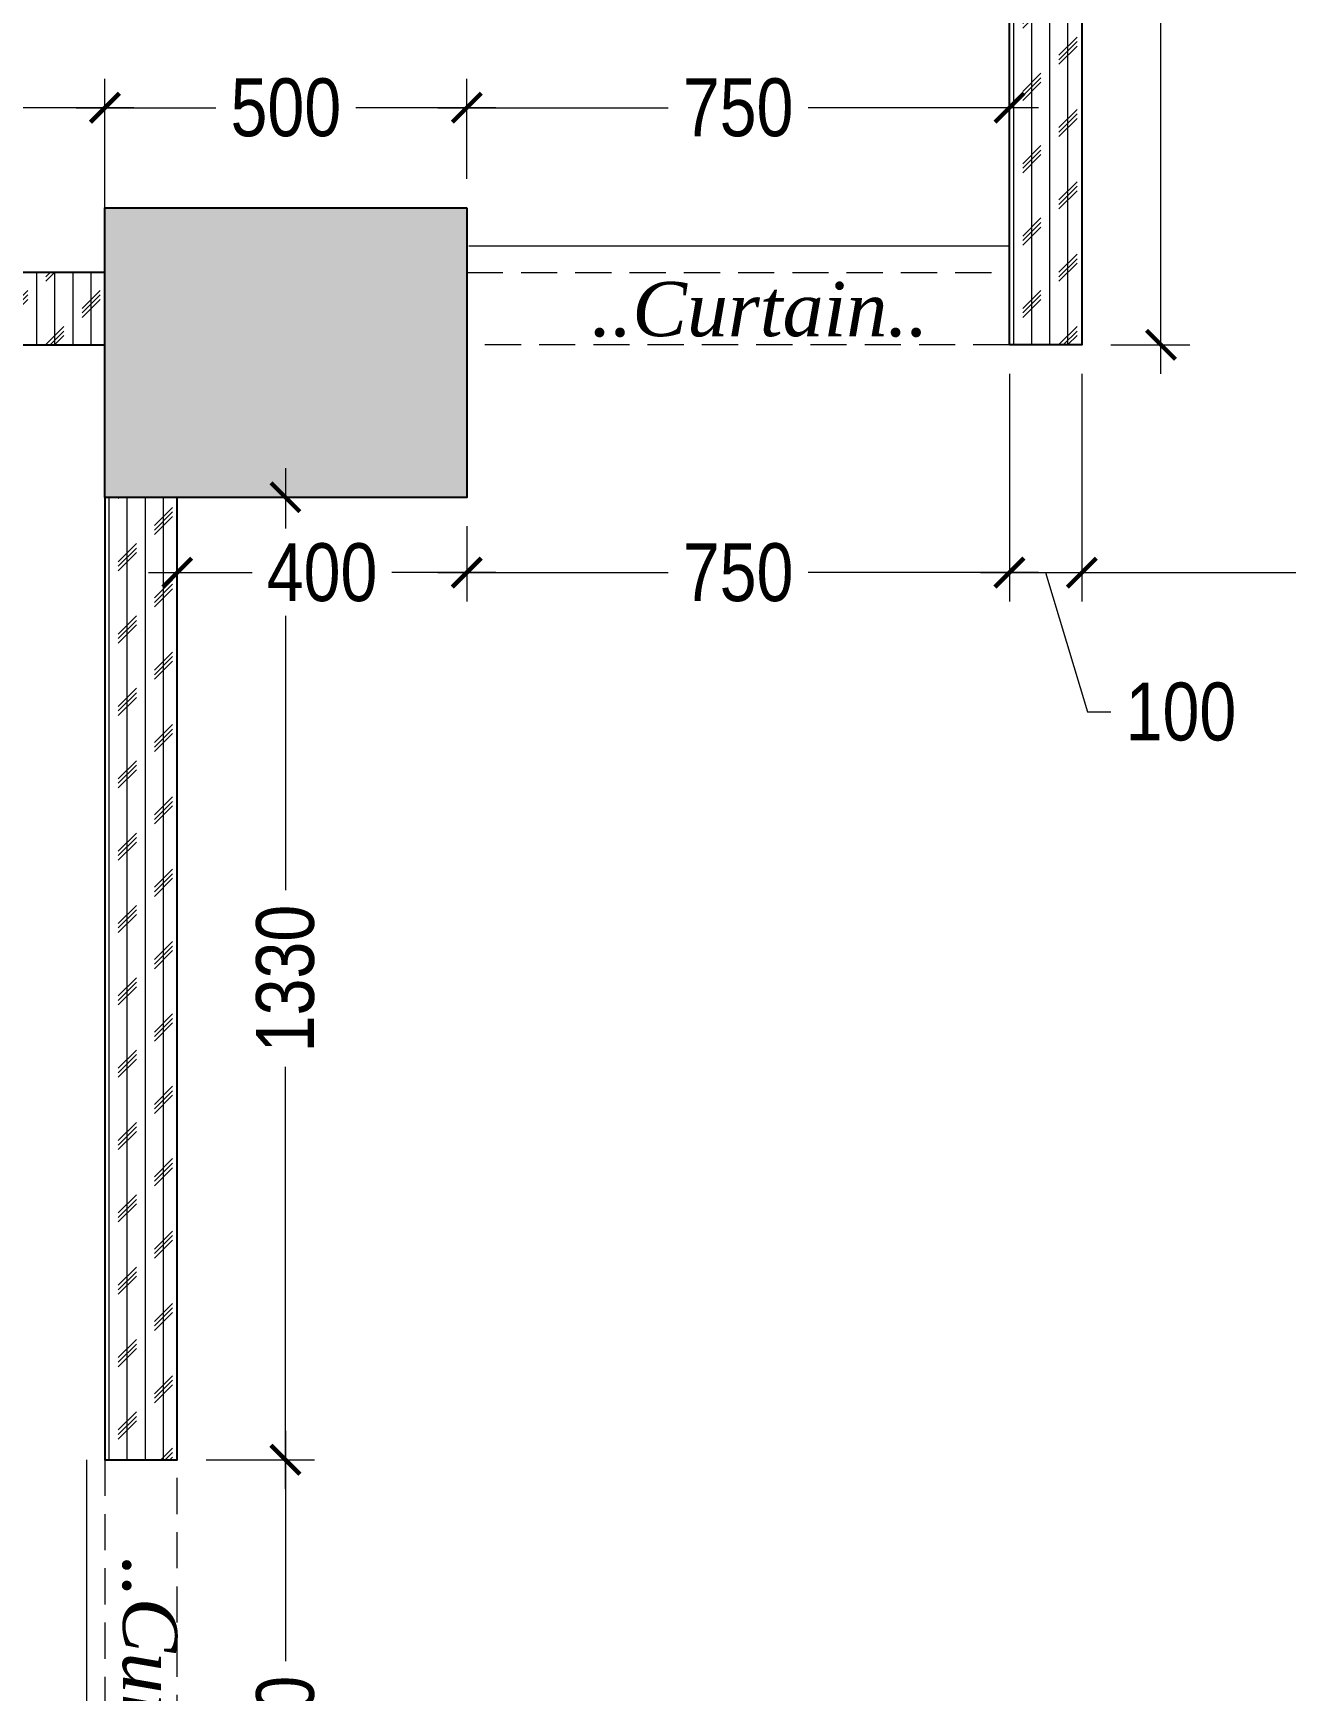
# Model space of a CAD drawing. Extents: x 6455 to 25617, y -919848 to -899772.
# Drawn here: x 20728 to 22459, y -913773 to -911482 of the extents above; entities that cross this region are included whole.
import ezdxf
from ezdxf.lldxf.tags import DXFTag

# ---------------------------------------------------------------- set-up
doc = ezdxf.new("R2010")
doc.units = 0
doc.header["$LTSCALE"] = 40
doc.header["$MEASUREMENT"] = 0
doc.header["$PDMODE"] = 3
doc.linetypes.add('a_p6_plan_L18$0$HIDDEN', pattern=[0.375, 0.25, -0.125])
for name, color, linetype, lineweight in [('Column', 243, 'Continuous', 9), ('Column hatch', 8, 'Continuous', 9), ('curtain', 144, 'Continuous', 9), ('dimensions', 149, 'Continuous', 5), ('IM-ANNO-HATCH', 8, 'Continuous', 5), ('LENS_CURTAIN', 5, 'a_p6_plan_L18$0$HIDDEN', 9), ('LENS_PARTITION', 21, 'Continuous', 25), ('LN-TEXT', 255, 'Continuous', 0)]:
    doc.layers.add(name, color=color, linetype=linetype, lineweight=lineweight)
doc.styles.get("Standard").update_dxf_attribs({"font": 'ARIALN.TTF'})
tags = doc.linetypes.add('DASHED2', pattern=[0.375, 0.25, -0.125]).pattern_tags.tags
tags[6:7] = [DXFTag(74, 4), DXFTag(75, 0), DXFTag(340, '0'), DXFTag(46, 1.0), DXFTag(50, 0.0), DXFTag(44, 0.0), DXFTag(45, 0.0)]
tags[4:5] = [DXFTag(74, 4), DXFTag(75, 0), DXFTag(340, '0'), DXFTag(46, 1.0), DXFTag(50, 0.0), DXFTag(44, 0.0), DXFTag(45, 0.0)]
doc.linetypes.add('ZIGZAG', pattern='A,0.0001,-0.2,[131,ltypeshp.shx,S=0.2,R=0,X=-0.2,Y=0],-0.4,[131,ltypeshp.shx,S=0.2,R=180,X=0.2,Y=0],-0.2', length=0.8001)
doc.dimstyles.new('Working', dxfattribs={"dimscale": 0.8, "dimtxt": 100, "dimasz": 50, "dimexe": 50, "dimexo": 50, "dimgap": 25, "dimtad": 0, "dimdec": 0, "dimzin": 0, "dimdsep": 46, "dimtxsty": 'Standard', "dimblk": 'ARCHTICK', "dimcen": 0, "dimdle": 50, "dimclrd": 250, "dimclre": 8, "dimclrt": 7, "dimadec": 0, "dimazin": 0, "dimtfac": 1, "dimtdec": 0, "dimtofl": 0, "dimtmove": 1, "dimatfit": 3, "dimfxl": 3, "dimtolj": 1, "dimlwd": 5, "dimlwe": 0, "dimarcsym": 0})
pattern_1 = [(90, (-11842.368, 889087.35), (-25, 1e-15), []), (225, (-11829.87, 889099.85), (50, -50), [35.355339, -35.355339]), (225, (-11829.87, 889106.1), (50, -50), [35.355339, -35.355339]), (225, (-11829.87, 889112.35), (50, -50), [35.355339, -35.355339])]

# ---------------------------------------------------------------- blocks, each defined once
blk = doc.blocks.new('_ArchTick')
at = {"const_width": 0.15}
blk.add_lwpolyline([(-0.5, -0.5), (0.5, 0.5)], dxfattribs=at)
blk = doc.blocks.new('*D131')
at = {"layer": 'Defpoints', "color": 0, "ltscale": 50, "transparency": 16777216}
for p in [(20926.8, -913453.8), (21076.2, -913453.8), (20926.8, -914203.8)]:
    blk.add_point(p, dxfattribs=at)
at = {"layer": 'dimensions', "color": 250, "linetype": 'DASHED2', "lineweight": 5, "ltscale": 50, "transparency": 16777216}
for p, q in [((21076.2, -913413.8), (21076.2, -913736.7)), ((21076.2, -914243.8), (21076.2, -913920.9))]:
    blk.add_line(p, q, dxfattribs=at)
at = {"layer": 'dimensions', "color": 8, "linetype": 'DASHED2', "lineweight": 0, "ltscale": 50, "transparency": 16777216}
for p, q in [((20966.8, -913453.8), (21116.2, -913453.8)), ((20966.8, -914203.8), (21116.2, -914203.8))]:
    blk.add_line(p, q, dxfattribs=at)
at = {"layer": 'dimensions', "color": 250, "lineweight": 5, "ltscale": 50, "transparency": 16777216, "xscale": 40, "yscale": 40, "zscale": 40}
for p, rotation in [((21076.2, -913453.8), 90), ((21076.2, -914203.8), 270)]:
    blk.add_blockref('_ArchTick', p, dxfattribs=dict(at, rotation=rotation))
at = {"layer": 'dimensions', "color": 7, "ltscale": 50, "transparency": 16777216, "insert": (21076.2, -913828.8), "char_height": 80, "attachment_point": 5, "rotation": 90, "bg_fill": 3, "box_fill_scale": 1.25, "bg_fill_color": 9, "bg_fill_true_color": 13158600, "bg_fill_transparency": 0}
blk.add_mtext('\\A1;750', dxfattribs=at)
blk = doc.blocks.new('*D132')
at = {"layer": 'Defpoints', "color": 0, "ltscale": 50, "transparency": 16777216}
for p in [(20926.8, -912123.6), (21076.2, -912123.6), (20926.8, -913453.8)]:
    blk.add_point(p, dxfattribs=at)
at = {"layer": 'dimensions', "color": 250, "linetype": 'DASHED2', "lineweight": 5, "ltscale": 50, "transparency": 16777216}
for p, q in [((21076.2, -912083.6), (21076.2, -912673.9)), ((21076.2, -913493.8), (21076.2, -912903.5))]:
    blk.add_line(p, q, dxfattribs=at)
at = {"layer": 'dimensions', "color": 8, "linetype": 'DASHED2', "lineweight": 0, "ltscale": 50, "transparency": 16777216}
for p, q in [((20966.8, -912123.6), (21116.2, -912123.6)), ((20966.8, -913453.8), (21116.2, -913453.8))]:
    blk.add_line(p, q, dxfattribs=at)
at = {"layer": 'dimensions', "color": 250, "lineweight": 5, "ltscale": 50, "transparency": 16777216, "xscale": 40, "yscale": 40, "zscale": 40}
for p, rotation in [((21076.2, -912123.6), 90), ((21076.2, -913453.8), 270)]:
    blk.add_blockref('_ArchTick', p, dxfattribs=dict(at, rotation=rotation))
at = {"layer": 'dimensions', "color": 7, "ltscale": 50, "transparency": 16777216, "insert": (21076.2, -912788.7), "char_height": 80, "attachment_point": 5, "rotation": 90, "bg_fill": 3, "box_fill_scale": 1.25, "bg_fill_color": 9, "bg_fill_true_color": 13158600, "bg_fill_transparency": 0}
blk.add_mtext('\\A1;1330', dxfattribs=at)
blk = doc.blocks.new('*D133')
at = {"layer": 'Defpoints', "color": 0, "ltscale": 50, "transparency": 16777216}
for p in [(20926.8, -912123.6), (21326.8, -912123.6), (21326.8, -912227.7)]:
    blk.add_point(p, dxfattribs=at)
at = {"layer": 'dimensions', "color": 8, "linetype": 'DASHED2', "lineweight": 0, "ltscale": 50, "transparency": 16777216}
for p, q in [((20926.8, -912163.6), (20926.8, -912267.7)), ((21326.8, -912163.6), (21326.8, -912267.7))]:
    blk.add_line(p, q, dxfattribs=at)
at = {"layer": 'dimensions', "color": 250, "linetype": 'DASHED2', "lineweight": 5, "ltscale": 50, "transparency": 16777216}
for p, q in [((20886.8, -912227.7), (21033.1, -912227.7)), ((21366.8, -912227.7), (21220.4, -912227.7))]:
    blk.add_line(p, q, dxfattribs=at)
at = {"layer": 'dimensions', "color": 250, "lineweight": 5, "ltscale": 50, "transparency": 16777216, "xscale": 40, "yscale": 40, "zscale": 40, "rotation": 180}
blk.add_blockref('_ArchTick', (20926.8, -912227.7), dxfattribs=at)
at = {"layer": 'dimensions', "color": 250, "lineweight": 5, "ltscale": 50, "transparency": 16777216, "xscale": 40, "yscale": 40, "zscale": 40}
blk.add_blockref('_ArchTick', (21326.8, -912227.7), dxfattribs=at)
at = {"layer": 'dimensions', "color": 7, "ltscale": 50, "transparency": 16777216, "insert": (21126.8, -912227.7), "char_height": 80, "attachment_point": 5, "bg_fill": 3, "box_fill_scale": 1.25, "bg_fill_color": 9, "bg_fill_true_color": 13158600, "bg_fill_transparency": 0}
blk.add_mtext('\\A1;400', dxfattribs=at)
blk = doc.blocks.new('*D134')
at = {"layer": 'Defpoints', "color": 0, "ltscale": 50, "transparency": 16777216}
for p in [(22076.8, -911913), (21326.8, -912123.6), (22076.8, -912227.7)]:
    blk.add_point(p, dxfattribs=at)
at = {"layer": 'dimensions', "color": 8, "linetype": 'DASHED2', "lineweight": 0, "ltscale": 50, "transparency": 16777216}
for p, q in [((22076.8, -911953), (22076.8, -912267.7)), ((21326.8, -912163.6), (21326.8, -912267.7))]:
    blk.add_line(p, q, dxfattribs=at)
at = {"layer": 'dimensions', "color": 250, "linetype": 'DASHED2', "lineweight": 5, "ltscale": 50, "transparency": 16777216}
for p, q in [((21286.8, -912227.7), (21609.7, -912227.7)), ((22116.8, -912227.7), (21793.9, -912227.7))]:
    blk.add_line(p, q, dxfattribs=at)
at = {"layer": 'dimensions', "color": 250, "lineweight": 5, "ltscale": 50, "transparency": 16777216, "xscale": 40, "yscale": 40, "zscale": 40, "rotation": 180}
blk.add_blockref('_ArchTick', (21326.8, -912227.7), dxfattribs=at)
at = {"layer": 'dimensions', "color": 250, "lineweight": 5, "ltscale": 50, "transparency": 16777216, "xscale": 40, "yscale": 40, "zscale": 40}
blk.add_blockref('_ArchTick', (22076.8, -912227.7), dxfattribs=at)
at = {"layer": 'dimensions', "color": 7, "ltscale": 50, "transparency": 16777216, "insert": (21701.8, -912227.7), "char_height": 80, "attachment_point": 5, "bg_fill": 3, "box_fill_scale": 1.25, "bg_fill_color": 9, "bg_fill_true_color": 13158600, "bg_fill_transparency": 0}
blk.add_mtext('\\A1;750', dxfattribs=at)
blk = doc.blocks.new('*D135')
at = {"layer": 'Defpoints', "color": 0, "ltscale": 50, "transparency": 16777216}
for p in [(22076.8, -911913), (22176.8, -911913), (22176.8, -912227.7)]:
    blk.add_point(p, dxfattribs=at)
at = {"layer": 'dimensions', "color": 8, "linetype": 'DASHED2', "lineweight": 0, "ltscale": 50, "transparency": 16777216}
for p, q in [((22076.8, -911953), (22076.8, -912267.7)), ((22176.8, -911953), (22176.8, -912267.7))]:
    blk.add_line(p, q, dxfattribs=at)
at = {"layer": 'dimensions', "color": 250, "linetype": 'DASHED2', "lineweight": 5, "ltscale": 50, "transparency": 16777216}
for p, q in [((22036.8, -912227.7), (22216.8, -912227.7)), ((22126.8, -912227.7), (22184.5, -912420.2)), ((22184.5, -912420.2), (22224.5, -912420.2))]:
    blk.add_line(p, q, dxfattribs=at)
at = {"layer": 'dimensions', "color": 250, "lineweight": 5, "ltscale": 50, "transparency": 16777216, "xscale": 40, "yscale": 40, "zscale": 40, "rotation": 180}
blk.add_blockref('_ArchTick', (22076.8, -912227.7), dxfattribs=at)
at = {"layer": 'dimensions', "color": 250, "lineweight": 5, "ltscale": 50, "transparency": 16777216, "xscale": 40, "yscale": 40, "zscale": 40}
blk.add_blockref('_ArchTick', (22176.8, -912227.7), dxfattribs=at)
at = {"layer": 'dimensions', "color": 7, "ltscale": 50, "transparency": 16777216, "insert": (22313.8, -912420.2), "char_height": 80, "attachment_point": 5, "bg_fill": 3, "box_fill_scale": 1.25, "bg_fill_color": 9, "bg_fill_true_color": 13158600, "bg_fill_transparency": 0}
blk.add_mtext('\\A1;100', dxfattribs=at)
blk = doc.blocks.new('*D136')
at = {"layer": 'Defpoints', "color": 0, "ltscale": 50, "transparency": 16777216}
for p in [(22176.8, -911913), (23650.8, -912129.7), (23650.8, -912227.7)]:
    blk.add_point(p, dxfattribs=at)
at = {"layer": 'dimensions', "color": 8, "linetype": 'DASHED2', "lineweight": 0, "ltscale": 50, "transparency": 16777216}
for p, q in [((22176.8, -911953), (22176.8, -912267.7)), ((23650.8, -912169.7), (23650.8, -912267.7))]:
    blk.add_line(p, q, dxfattribs=at)
at = {"layer": 'dimensions', "color": 250, "linetype": 'DASHED2', "lineweight": 5, "ltscale": 50, "transparency": 16777216}
for p, q in [((22136.8, -912227.7), (22799, -912227.7)), ((23690.8, -912227.7), (23028.5, -912227.7))]:
    blk.add_line(p, q, dxfattribs=at)
at = {"layer": 'dimensions', "color": 250, "lineweight": 5, "ltscale": 50, "transparency": 16777216, "xscale": 40, "yscale": 40, "zscale": 40, "rotation": 180}
blk.add_blockref('_ArchTick', (22176.8, -912227.7), dxfattribs=at)
at = {"layer": 'dimensions', "color": 250, "lineweight": 5, "ltscale": 50, "transparency": 16777216, "xscale": 40, "yscale": 40, "zscale": 40}
blk.add_blockref('_ArchTick', (23650.8, -912227.7), dxfattribs=at)
at = {"layer": 'dimensions', "color": 7, "ltscale": 50, "transparency": 16777216, "insert": (22913.8, -912227.7), "char_height": 80, "attachment_point": 5, "bg_fill": 3, "box_fill_scale": 1.25, "bg_fill_color": 9, "bg_fill_true_color": 13158600, "bg_fill_transparency": 0}
blk.add_mtext('\\A1;1474', dxfattribs=at)
blk = doc.blocks.new('*D137')
at = {"layer": 'Defpoints', "color": 0, "ltscale": 50, "transparency": 16777216}
for p in [(22176.8, -910313), (22286.2, -910313), (22176.8, -911913)]:
    blk.add_point(p, dxfattribs=at)
at = {"layer": 'dimensions', "color": 250, "linetype": 'DASHED2', "lineweight": 5, "ltscale": 50, "transparency": 16777216}
for p, q in [((22286.2, -910273), (22286.2, -910998.3)), ((22286.2, -911953), (22286.2, -911227.8))]:
    blk.add_line(p, q, dxfattribs=at)
at = {"layer": 'dimensions', "color": 8, "linetype": 'DASHED2', "lineweight": 0, "ltscale": 50, "transparency": 16777216}
for p, q in [((22216.8, -910313), (22326.2, -910313)), ((22216.8, -911913), (22326.2, -911913))]:
    blk.add_line(p, q, dxfattribs=at)
at = {"layer": 'dimensions', "color": 250, "lineweight": 5, "ltscale": 50, "transparency": 16777216, "xscale": 40, "yscale": 40, "zscale": 40}
for p, rotation in [((22286.2, -910313), 90), ((22286.2, -911913), 270)]:
    blk.add_blockref('_ArchTick', p, dxfattribs=dict(at, rotation=rotation))
at = {"layer": 'dimensions', "color": 7, "ltscale": 50, "transparency": 16777216, "insert": (22286.2, -911113), "char_height": 80, "attachment_point": 5, "rotation": 90, "bg_fill": 3, "box_fill_scale": 1.25, "bg_fill_color": 9, "bg_fill_true_color": 13158600, "bg_fill_transparency": 0}
blk.add_mtext('\\A1;1600', dxfattribs=at)
blk = doc.blocks.new('*D151')
at = {"layer": 'Defpoints', "color": 0, "ltscale": 50, "transparency": 16777216}
for p in [(20826.8, -911585.2), (19326.8, -911813), (20826.8, -911813)]:
    blk.add_point(p, dxfattribs=at)
at = {"layer": 'dimensions', "color": 8, "linetype": 'DASHED2', "lineweight": 0, "ltscale": 50, "transparency": 16777216}
for p, q in [((19326.8, -911773), (19326.8, -911545.2)), ((20826.8, -911773), (20826.8, -911545.2))]:
    blk.add_line(p, q, dxfattribs=at)
at = {"layer": 'dimensions', "color": 250, "linetype": 'DASHED2', "lineweight": 5, "ltscale": 50, "transparency": 16777216}
for p, q in [((19286.8, -911585.2), (19962, -911585.2)), ((20866.8, -911585.2), (20191.5, -911585.2))]:
    blk.add_line(p, q, dxfattribs=at)
at = {"layer": 'dimensions', "color": 250, "lineweight": 5, "ltscale": 50, "transparency": 16777216, "xscale": 40, "yscale": 40, "zscale": 40, "rotation": 180}
blk.add_blockref('_ArchTick', (19326.8, -911585.2), dxfattribs=at)
at = {"layer": 'dimensions', "color": 250, "lineweight": 5, "ltscale": 50, "transparency": 16777216, "xscale": 40, "yscale": 40, "zscale": 40}
blk.add_blockref('_ArchTick', (20826.8, -911585.2), dxfattribs=at)
at = {"layer": 'dimensions', "color": 7, "ltscale": 50, "transparency": 16777216, "insert": (20076.8, -911585.2), "char_height": 80, "attachment_point": 5, "bg_fill": 3, "box_fill_scale": 1.25, "bg_fill_color": 9, "bg_fill_true_color": 13158600, "bg_fill_transparency": 0}
blk.add_mtext('\\A1;1500', dxfattribs=at)
blk = doc.blocks.new('*D152')
at = {"layer": 'Defpoints', "color": 0, "ltscale": 50, "transparency": 16777216}
for p in [(21326.8, -911585.2), (21326.8, -911723.6), (20826.8, -911813)]:
    blk.add_point(p, dxfattribs=at)
at = {"layer": 'dimensions', "color": 8, "linetype": 'DASHED2', "lineweight": 0, "ltscale": 50, "transparency": 16777216}
for p, q in [((20826.8, -911773), (20826.8, -911545.2)), ((21326.8, -911683.6), (21326.8, -911545.2))]:
    blk.add_line(p, q, dxfattribs=at)
at = {"layer": 'dimensions', "color": 250, "linetype": 'DASHED2', "lineweight": 5, "ltscale": 50, "transparency": 16777216}
for p, q in [((20786.8, -911585.2), (20984.4, -911585.2)), ((21366.8, -911585.2), (21169.1, -911585.2))]:
    blk.add_line(p, q, dxfattribs=at)
at = {"layer": 'dimensions', "color": 250, "lineweight": 5, "ltscale": 50, "transparency": 16777216, "xscale": 40, "yscale": 40, "zscale": 40, "rotation": 180}
blk.add_blockref('_ArchTick', (20826.8, -911585.2), dxfattribs=at)
at = {"layer": 'dimensions', "color": 250, "lineweight": 5, "ltscale": 50, "transparency": 16777216, "xscale": 40, "yscale": 40, "zscale": 40}
blk.add_blockref('_ArchTick', (21326.8, -911585.2), dxfattribs=at)
at = {"layer": 'dimensions', "color": 7, "ltscale": 50, "transparency": 16777216, "insert": (21076.8, -911585.2), "char_height": 80, "attachment_point": 5, "bg_fill": 3, "box_fill_scale": 1.25, "bg_fill_color": 9, "bg_fill_true_color": 13158600, "bg_fill_transparency": 0}
blk.add_mtext('\\A1;500', dxfattribs=at)
blk = doc.blocks.new('*D153')
at = {"layer": 'Defpoints', "color": 0, "ltscale": 50, "transparency": 16777216}
for p in [(22076.8, -911585.2), (21326.8, -911723.6), (22076.8, -911813)]:
    blk.add_point(p, dxfattribs=at)
at = {"layer": 'dimensions', "color": 8, "linetype": 'DASHED2', "lineweight": 0, "ltscale": 50, "transparency": 16777216}
for p, q in [((21326.8, -911683.6), (21326.8, -911545.2)), ((22076.8, -911773), (22076.8, -911545.2))]:
    blk.add_line(p, q, dxfattribs=at)
at = {"layer": 'dimensions', "color": 250, "linetype": 'DASHED2', "lineweight": 5, "ltscale": 50, "transparency": 16777216}
for p, q in [((21286.8, -911585.2), (21609.7, -911585.2)), ((22116.8, -911585.2), (21793.9, -911585.2))]:
    blk.add_line(p, q, dxfattribs=at)
at = {"layer": 'dimensions', "color": 250, "lineweight": 5, "ltscale": 50, "transparency": 16777216, "xscale": 40, "yscale": 40, "zscale": 40, "rotation": 180}
blk.add_blockref('_ArchTick', (21326.8, -911585.2), dxfattribs=at)
at = {"layer": 'dimensions', "color": 250, "lineweight": 5, "ltscale": 50, "transparency": 16777216, "xscale": 40, "yscale": 40, "zscale": 40}
blk.add_blockref('_ArchTick', (22076.8, -911585.2), dxfattribs=at)
at = {"layer": 'dimensions', "color": 7, "ltscale": 50, "transparency": 16777216, "insert": (21701.8, -911585.2), "char_height": 80, "attachment_point": 5, "bg_fill": 3, "box_fill_scale": 1.25, "bg_fill_color": 9, "bg_fill_true_color": 13158600, "bg_fill_transparency": 0}
blk.add_mtext('\\A1;750', dxfattribs=at)
blk = doc.blocks.new('A$Cb7af11d1')
at = {"layer": 'Column hatch'}
h = blk.add_hatch(color=256, dxfattribs=at)
h.dxf.hatch_style = 1
h.paths.add_polyline_path([(13408.4, 856.9), (13408.4, 1256.9), (12908.4, 1256.9), (12908.4, 856.9)])
h.paths.add_polyline_path([(9484.4, 856.9), (9484.4, 1256.9), (8984.4, 1256.9), (8984.4, 856.9)])
h.paths.add_polyline_path([(13408.4, -5248.2), (13408.4, -4848.2), (12908.4, -4848.2), (12908.4, -5248.2)])
h.paths.add_polyline_path([(9484.4, -5248.2), (9484.4, -4848.2), (8984.4, -4848.2), (8984.4, -5248.2)])
h.paths.add_polyline_path([(3173.4, -5248.2), (3173.4, -4848.2), (2673.4, -4848.2), (2673.4, -5248.2)])
h.paths.add_polyline_path([(3173.4, 856.9), (3173.4, 1256.9), (2673.4, 1256.9), (2673.4, 856.9)])
h.paths.add_polyline_path([(-2739.7, 856.9), (-2739.7, 1256.9), (-3239.7, 1256.9), (-3239.7, 856.9)])
h.paths.add_polyline_path([(-2739.7, -5248.2), (-2739.7, -4848.2), (-3239.7, -4848.2), (-3239.7, -5248.2)])
at = {"layer": 'IM-ANNO-HATCH'}
h = blk.add_hatch(dxfattribs=at)
h.set_pattern_fill('CORK', color=256, scale=200, angle=90)
h.set_pattern_definition(pattern_1)
h.paths.add_polyline_path([(10234.4, 1067.5), (10234.4, 2667.5), (10334.4, 2667.5), (10334.4, 1067.5)])
h = blk.add_hatch(dxfattribs=at)
h.set_pattern_fill('CORK', color=256, scale=200, angle=90)
h.set_pattern_definition(pattern_1)
h.paths.add_polyline_path([(8984.4, 1067.5), (8984.4, 1167.5), (7484.4, 1167.5), (7484.4, 1067.5)])
h = blk.add_hatch(dxfattribs=at)
h.set_pattern_fill('CORK', color=256, scale=200, angle=90)
h.set_pattern_definition(pattern_1)
h.paths.add_polyline_path([(9084.4, 856.9), (8984.4, 856.9), (8984.4, -473.2), (9084.4, -473.2)])
at = {"layer": 'Column', "lineweight": -3, "ltscale": 85}
blk.add_lwpolyline([(9484.4, 1256.9), (9484.4, 856.9), (8984.4, 856.9), (8984.4, 1256.9)], close=True, dxfattribs=at)
at = {"layer": 'LENS_CURTAIN', "ltscale": 5}
for points in [[(10234.4, 1067.5), (9484.4, 1067.5), (9484.4, 1167.5), (10234.4, 1167.5)], [(9084.4, -1223.2), (9084.4, -473.2), (8984.4, -473.2), (8984.4, -1223.2)]]:
    blk.add_lwpolyline(points, close=True, dxfattribs=at)
at = {"layer": 'LENS_PARTITION'}
for points in [[(10234.4, 1067.5), (10234.4, 2667.5), (10334.4, 2667.5), (10334.4, 1067.5)], [(8984.4, 1067.5), (8984.4, 1167.5), (7484.4, 1167.5), (7484.4, 1067.5)], [(9084.4, 856.9), (8984.4, 856.9), (8984.4, -473.2), (9084.4, -473.2)]]:
    blk.add_lwpolyline(points, close=True, dxfattribs=at)

msp = doc.modelspace()

# ---------------------------------------------------------------- linework, layer by layer
at = {"layer": 'curtain', "linetype": 'ZIGZAG', "ltscale": 3, "elevation": -0.2}
msp.add_lwpolyline([(21329.5, -911776.2), (22076.8, -911776.2)], dxfattribs=at)
at = {"layer": 'curtain', "linetype": 'ZIGZAG', "ltscale": 3}
msp.add_lwpolyline([(20801.8, -914203.8), (20801.8, -913453.8)], dxfattribs=at)

# ---------------------------------------------------------------- texts
at = {"layer": 'LN-TEXT', "insert": (21492.6, -911902.6, 25.8), "char_height": 75, "width": 478.357, "attachment_point": 7}
msp.add_mtext('\\pxqc,t8;{\\fRomantic|b0|i1|c2|p2;..Curtain..}', dxfattribs=at)
at = {"layer": 'LN-TEXT', "insert": (20850.1, -913581.5, 25.8), "char_height": 75, "width": 478.357, "attachment_point": 7, "rotation": 270}
msp.add_mtext('\\pxqc,t8;{\\fRomantic|b0|i1|c2|p2;..Curtain..}', dxfattribs=at)

# ---------------------------------------------------------------- dimensions: what is measured, and where the dimension line sits
at = {"layer": 'dimensions', "color": 3, "ltscale": 50, "true_color": 0x15f609}
dim = msp.add_linear_dim(base=(20826.8, -911585.2), p1=(19326.8, -911813), p2=(20826.8, -911813), dimstyle='Working', override={"dimfxl": 500, "dimfxlon": 1, "dimtfill": 1, "dimarcsym": 1}, dxfattribs=at)
dim.commit()
dim.dimension.update_dxf_attribs({"geometry": '*D151', "text_midpoint": (20076.8, -911585.2)})

# ---------------------------------------------------------------- next in the draw order: dimensions: what is measured, and where the dimension line sits
dim = msp.add_linear_dim(base=(21326.8, -911585.2), p1=(20826.8, -911813), p2=(21326.8, -911723.6), dimstyle='Working', override={"dimfxl": 500, "dimfxlon": 1, "dimtfill": 1, "dimarcsym": 1}, dxfattribs=at)
dim.commit()
dim.dimension.update_dxf_attribs({"geometry": '*D152', "text_midpoint": (21076.8, -911585.2)})
dim = msp.add_linear_dim(base=(21076.2, -913453.8), p1=(20926.8, -914203.8), p2=(20926.8, -913453.8), angle=90, dimstyle='Working', override={"dimfxl": 500, "dimfxlon": 1, "dimtfill": 1, "dimarcsym": 1}, dxfattribs=at)
dim.commit()
dim.dimension.update_dxf_attribs({"geometry": '*D131', "text_midpoint": (21076.2, -913828.8)})

# ---------------------------------------------------------------- next in the draw order: dimensions: what is measured, and where the dimension line sits
dim = msp.add_linear_dim(base=(22076.8, -911585.2), p1=(21326.8, -911723.6), p2=(22076.8, -911813), dimstyle='Working', override={"dimfxl": 500, "dimfxlon": 1, "dimtfill": 1, "dimarcsym": 1}, dxfattribs=at)
dim.commit()
dim.dimension.update_dxf_attribs({"geometry": '*D153', "text_midpoint": (21701.8, -911585.2)})
dim = msp.add_linear_dim(base=(21076.2, -912123.6), p1=(20926.8, -913453.8), p2=(20926.8, -912123.6), angle=90, dimstyle='Working', override={"dimfxl": 500, "dimfxlon": 1, "dimtfill": 1, "dimarcsym": 1}, dxfattribs=at)
dim.commit()
dim.dimension.update_dxf_attribs({"geometry": '*D132', "text_midpoint": (21076.2, -912788.7)})

# ---------------------------------------------------------------- next in the draw order: dimensions: what is measured, and where the dimension line sits
dim = msp.add_linear_dim(base=(21326.8, -912227.7), p1=(20926.8, -912123.6), p2=(21326.8, -912123.6), dimstyle='Working', override={"dimfxl": 500, "dimfxlon": 1, "dimtfill": 1, "dimarcsym": 1}, dxfattribs=at)
dim.commit()
dim.dimension.update_dxf_attribs({"geometry": '*D133', "text_midpoint": (21126.8, -912227.7)})

# ---------------------------------------------------------------- next in the draw order: dimensions: what is measured, and where the dimension line sits
dim = msp.add_linear_dim(base=(22076.8, -912227.7), p1=(21326.8, -912123.6), p2=(22076.8, -911913), dimstyle='Working', override={"dimfxl": 500, "dimfxlon": 1, "dimtfill": 1, "dimarcsym": 1}, dxfattribs=at)
dim.commit()
dim.dimension.update_dxf_attribs({"geometry": '*D134', "text_midpoint": (21701.8, -912227.7)})

# ---------------------------------------------------------------- next in the draw order: dimensions: what is measured, and where the dimension line sits
dim = msp.add_linear_dim(base=(22176.8, -912227.7), p1=(22076.8, -911913), p2=(22176.8, -911913), dimstyle='Working', override={"dimfxl": 500, "dimfxlon": 1, "dimtfill": 1, "dimarcsym": 1}, dxfattribs=at)
dim.commit()
dim.dimension.update_dxf_attribs({"geometry": '*D135', "text_midpoint": (22244.5, -912420.2)})

# ---------------------------------------------------------------- next in the draw order: dimensions: what is measured, and where the dimension line sits
dim = msp.add_linear_dim(base=(23650.8, -912227.7), p1=(22176.8, -911913), p2=(23650.8, -912129.7), dimstyle='Working', override={"dimfxl": 500, "dimfxlon": 1, "dimtfill": 1, "dimarcsym": 1}, dxfattribs=at)
dim.commit()
dim.dimension.update_dxf_attribs({"geometry": '*D136', "text_midpoint": (22913.8, -912227.7)})

# ---------------------------------------------------------------- next in the draw order: dimensions: what is measured, and where the dimension line sits
dim = msp.add_linear_dim(base=(22286.2, -910313), p1=(22176.8, -911913), p2=(22176.8, -910313), angle=90, dimstyle='Working', override={"dimfxl": 500, "dimfxlon": 1, "dimtfill": 1, "dimarcsym": 1}, dxfattribs=at)
dim.commit()
dim.dimension.update_dxf_attribs({"geometry": '*D137', "text_midpoint": (22286.2, -911113)})

# ---------------------------------------------------------------- next in the draw order: block references
msp.add_blockref('A$Cb7af11d1', (11842.4, -912980.6), dxfattribs=at)

doc.saveas('drawing.dxf')
